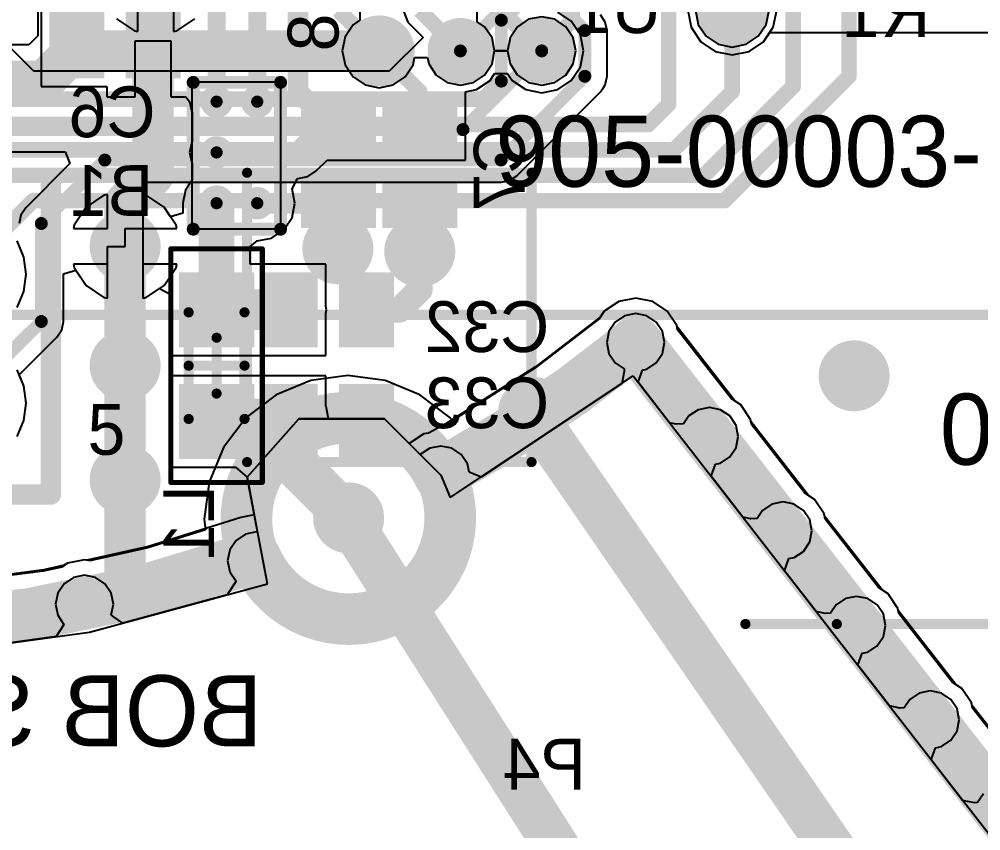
# Model space of a CAD drawing. Header units: millimetres. Extents: x 6 to 417, y 41 to 311.
# Drawn here: x 101.86 to 111.32, y 85.52 to 93.51 of the extents above; entities that cross this region are included whole.
import ezdxf

# ---------------------------------------------------------------- set-up
doc = ezdxf.new("R2010")
doc.units = ezdxf.units.MM
for name, color, linetype in [('BottomLayer', 5, 'Continuous'), ('BottomOverlay', 54, 'Continuous'), ('BottomPaste', 16, 'Continuous'), ('BottomSolder', 6, 'Continuous'), ('DrillDrawing', 1, 'Continuous'), ('KeepOutLayer', 6, 'Continuous'), ('Mechanical1', 6, 'Continuous'), ('Mechanical13', 56, 'Continuous'), ('Mechanical15', 56, 'Continuous'), ('MidLayer1', 16, 'Continuous'), ('MidLayer2', 76, 'Continuous'), ('MultiLayer', 9, 'Continuous'), ('TopLayer', 1, 'Continuous'), ('TopOverlay', 2, 'Continuous'), ('TopSolder', 216, 'Continuous')]:
    doc.layers.add(name, color=color, linetype=linetype)

msp = doc.modelspace()

# ---------------------------------------------------------------- linework, layer by layer
at = {"layer": 'BottomLayer'}
for p, q in [((102.075, 93.6135), (102.075, 92.85)), ((108.4372, 93.6), (108.4705, 93.4325)), ((109.2795, 93.4325), (109.3128, 93.6)), ((107.2912, 93.4913), (107.1576, 93.5806)), ((107.3805, 93.3576), (107.2912, 93.4913)), ((108.4705, 93.4325), (108.5654, 93.2904)), ((109.1846, 93.2904), (109.2795, 93.4325)), ((107.4119, 93.2), (107.3805, 93.3576)), ((103, 92.746), (103, 93.3)), ((103, 93.3), (103.35, 93.3)), ((103.35, 93.3), (103.35, 92.746)), ((108.5654, 93.2904), (108.7075, 93.1955)), ((109.0425, 93.1955), (109.1846, 93.2904)), ((107.3805, 93.0424), (107.4119, 93.2)), ((108.7075, 93.1955), (108.875, 93.1622)), ((108.875, 93.1622), (109.0425, 93.1955)), ((107.2912, 92.9087), (107.3805, 93.0424)), ((106.4912, 92.9087), (106.5365, 92.9764)), ((106.5365, 92.9764), (106.6635, 92.9764)), ((106.6635, 92.9764), (106.7087, 92.9087)), ((102.075, 92.85), (102.721, 92.85)), ((102.721, 92.85), (102.721, 92.746)), ((103.56, 92.8965), (104.43, 92.8965)), ((103.56, 91.4439), (103.56, 92.8965)), ((104.43, 92.8965), (104.43, 91.4439)), ((106.3576, 92.8194), (106.4912, 92.9087)), ((106.7087, 92.9087), (106.8423, 92.8194)), ((107.1576, 92.8194), (107.2912, 92.9087)), ((102.721, 92.746), (103, 92.746)), ((103.35, 92.746), (103.4971, 92.746)), ((103.4971, 92.746), (103.5349, 92.7)), ((106.25, 92.798), (106.3576, 92.8194)), ((106.25, 92.125), (106.25, 92.798)), ((106.8423, 92.8194), (107, 92.7881)), ((107, 92.7881), (107.1576, 92.8194)), ((103.5349, 92.7), (103.5551, 92.5986)), ((103.5551, 92.5986), (103.56, 92.5912)), ((103.56, 92.5912), (103.56, 92.3088)), ((103.5551, 92.3014), (103.5349, 92.2)), ((103.56, 92.3088), (103.5551, 92.3014)), ((103.5349, 92.2), (103.5551, 92.0986)), ((103.5551, 92.0986), (103.56, 92.0912)), ((103.56, 92.0912), (103.56, 91.9258)), ((104.7814, 92.0186), (104.8878, 92.125)), ((104.8878, 92.125), (105.35, 92.125)), ((105.35, 92.125), (105.35, 92.125)), ((105.35, 92.125), (106.25, 92.125)), ((104.6982, 91.963), (104.7814, 92.0186)), ((103.56, 91.9258), (103.4938, 91.8268)), ((104.5429, 91.842), (104.5971, 91.9435)), ((104.5971, 91.9435), (104.6, 91.9435)), ((104.6, 91.9435), (104.6982, 91.963)), ((103.4938, 91.8268), (103.4686, 91.7)), ((104.5711, 91.7), (104.5429, 91.842)), ((102.6919, 91.7775), (102.5154, 91.6596)), ((102.725, 91.784), (102.6919, 91.7775)), ((102.725, 91.45), (102.725, 91.784)), ((103.1081, 91.7775), (103.075, 91.784)), ((103.075, 91.784), (103.075, 91.275)), ((103.2846, 91.6596), (103.1081, 91.7775)), ((102.5154, 91.6596), (102.3975, 91.4831)), ((103.3471, 91.566), (103.2846, 91.6596)), ((103.4686, 91.7), (103.4686, 91.6029)), ((104.5429, 91.558), (104.5711, 91.7)), ((103.4686, 91.6029), (103.3471, 91.566)), ((104.4624, 91.4376), (104.5429, 91.558)), ((102.3975, 91.4831), (102.391, 91.45)), ((102.391, 91.45), (102.725, 91.45)), ((104.43, 91.4439), (103.56, 91.4439)), ((104.342, 91.3571), (104.4624, 91.4376)), ((101.9033, 91.1697), (101.8378, 91.3278)), ((104.1313, 91.2725), (104.2, 91.3289)), ((104.2, 91.3289), (104.342, 91.3571)), ((103.075, 91.275), (103.075, 90.766)), ((104.1313, 91.1), (104.1313, 91.2725)), ((101.9256, 91), (101.9033, 91.1697)), ((102.725, 91.1), (102.391, 91.1)), ((102.391, 91.1), (102.3975, 91.0669)), ((102.3975, 91.0669), (102.5154, 90.8904)), ((102.725, 90.766), (102.725, 91.1)), ((104.875, 91.1), (104.1313, 91.1)), ((104.875, 90.6845), (104.875, 91.1)), ((101.9033, 90.8303), (101.9256, 91)), ((102.5154, 90.8904), (102.6919, 90.7725)), ((103.1081, 90.7725), (103.238, 90.8593)), ((103.238, 90.8593), (103.35, 90.7995)), ((101.8378, 90.6722), (101.9033, 90.8303)), ((102.6919, 90.7725), (102.725, 90.766)), ((103.075, 90.766), (103.1081, 90.7725)), ((103.35, 90.7995), (103.35, 90.2)), ((107.925, 90.7657), (107.7575, 90.7323)), ((108.0925, 90.7323), (107.925, 90.7657)), ((104.8819, 90.65), (104.875, 90.6845)), ((107.7575, 90.7323), (107.6154, 90.6374)), ((108.2346, 90.6374), (108.0925, 90.7323)), ((104.875, 90.6155), (104.8819, 90.65)), ((104.875, 90.2), (104.875, 90.6155)), ((107.5748, 90.5766), (106.9396, 90.0892)), ((107.6154, 90.6374), (107.5748, 90.5766)), ((108.3295, 90.4954), (108.2346, 90.6374)), ((108.3324, 90.4808), (108.3295, 90.4954)), ((108.8999, 89.7522), (108.3324, 90.4808)), ((103.35, 90.2), (104.875, 90.2)), ((101.9033, 89.8997), (101.8378, 90.0578)), ((106.9396, 90.0892), (106.0494, 89.5221)), ((104.875, 90), (103.35, 90)), ((103.35, 90), (103.35, 89.1)), ((104.875, 89.7012), (104.875, 90)), ((101.9256, 89.73), (101.9033, 89.8997)), ((101.9033, 89.5603), (101.9256, 89.73)), ((108.9596, 89.7124), (108.8999, 89.7522)), ((104.8782, 89.6963), (104.875, 89.7012)), ((104.9025, 89.5746), (104.8782, 89.6963)), ((109.0545, 89.5704), (108.9596, 89.7124)), ((101.8378, 89.4022), (101.9033, 89.5603)), ((105.4543, 89.5746), (104.9025, 89.5746)), ((105.6967, 89.3322), (105.4543, 89.5746)), ((109.0589, 89.5482), (109.0545, 89.5704)), ((109.6249, 88.8217), (109.0589, 89.5482)), ((105.8843, 89.4362), (105.8388, 89.4271)), ((106.0494, 89.5221), (105.8843, 89.4362)), ((105.8388, 89.4271), (105.6967, 89.3322)), ((103.35, 89.1), (103.9869, 89.1)), ((103.9869, 89.1), (104.1, 89)), ((104.1, 89), (104.1, 89)), ((104.1, 89), (104.1707, 88.629)), ((109.6845, 88.7818), (109.6249, 88.8217)), ((109.7794, 88.6398), (109.6845, 88.7818)), ((104.0392, 88.6038), (103.1304, 88.3173)), ((104.0395, 88.6029), (104.0392, 88.6038)), ((104.1707, 88.629), (104.0395, 88.6029)), ((109.7838, 88.6176), (109.7794, 88.6398)), ((110.3498, 87.8911), (109.7838, 88.6176)), ((103.1304, 88.3173), (102.5245, 88.1829)), ((102.3009, 88.1334), (102.1002, 88.0889)), ((102.3325, 88.1545), (102.3009, 88.1334)), ((102.5, 88.1878), (102.3325, 88.1545)), ((102.5245, 88.1829), (102.5, 88.1878)), ((102.1002, 88.0889), (101.0541, 87.9512)), ((110.4094, 87.8513), (110.3498, 87.8911)), ((110.5043, 87.7092), (110.4094, 87.8513)), ((110.5087, 87.6871), (110.5043, 87.7092)), ((111.0747, 86.9606), (110.5087, 87.6871)), ((111.1343, 86.9207), (111.0747, 86.9606)), ((111.2292, 86.7787), (111.1343, 86.9207)), ((111.2336, 86.7565), (111.2292, 86.7787)), ((111.7996, 86.03), (111.2336, 86.7565))]:
    msp.add_line(p, q, dxfattribs=at)
for points, const_width in [([(103.8, 92.7), (103.8, 94.3)], 0.1778), ([(104.2, 92.7), (104.2, 94.3)], 0.1778), ([(104.6, 92.8), (104.6, 94.1)], 0.2032), ([(102.4, 93.475), (102.4, 93.9)], 0.2), ([(103.2, 93.475), (103.2, 93.9)], 0.2), ([(105, 93.6), (105.4, 93.2)], 0.1524), ([(105.8, 93.6), (106.2, 93.2)], 0.1524), ([(106.6, 93.6), (107, 93.2)], 0.1524), ([(103.175, 91.975), (103.175, 93.3)], 0.4064), ([(105.4, 93.2), (105.8, 92.8)], 0.1524), ([(104.6, 92.8), (104.853, 92.547)], 0.2032), ([(105.8, 92.45), (105.8, 92.8)], 0.1524), ([(104.853, 92.453), (104.853, 92.547)], 0.15), ([(104.6, 92.2), (104.853, 92.453)], 0.2032), ([(103.8, 92.2), (104.6, 92.2)], 0.2032), ([(102.9, 91.7), (103.175, 91.975)], 0.4064), ([(102.9, 88.05), (102.9, 91.7)], 0.4064), ([(103.8, 90.65), (103.8, 91.7)], 0.35), ([(104.2, 91.7), (105, 91.7)], 0.2032), ([(104.9937, 91.251), (104.9937, 91.726)], 0.2032), ([(105.8, 91.225), (105.8, 91.725)], 0.2032), ([(105.8, 90.85), (105.8, 91.225)], 0.254), ([(105.6, 90.65), (105.8, 90.85)], 0.254), ([(103.95, 90.65), (104.525, 90.65)], 0.4), ([(105.275, 90.65), (105.6, 90.65)], 0.254), ([(107.9251, 90.3334), (112.0993, 84.975)], 0.508), ([(103.8, 89.55), (104.525, 89.55)], 0.45), ([(104.525, 89.175), (104.525, 89.55)], 0.45), ([(104.525, 89.175), (105.1, 88.6)], 0.45)]:
    msp.add_lwpolyline(points, dxfattribs=dict(at, const_width=const_width))
for points, const_width in [([(108.7353, 93.6, 1), (109.0147, 93.6, 1)], 0.2794), ([(102.35, 93.475, 1), (102.45, 93.475, 1)], 0.1), ([(103.0734, 93.3, 1), (103.2766, 93.3, 1)], 0.2032), ([(103.15, 93.475, 1), (103.25, 93.475, 1)], 0.1), ([(105.2603, 93.2, 1), (105.5397, 93.2, 1)], 0.2794), ([(106.073, 93.2, 1), (106.327, 93.2, 1)], 0.254), ([(106.873, 93.2, 1), (107.127, 93.2, 1)], 0.254), ([(105.3619, 93.2, 1), (105.4381, 93.2, 1)], 0.0762), ([(105.3619, 93.2, 1), (105.4381, 93.2, 1)], 0.0762), ([(106.1619, 93.2, 1), (106.2381, 93.2, 1)], 0.0762), ([(106.9619, 93.2, 1), (107.0381, 93.2, 1)], 0.0762), ([(104.5492, 92.8, 1), (104.6508, 92.8, 1)], 0.1016), ([(104.5492, 92.8, 1), (104.6508, 92.8, 1)], 0.1016), ([(105.7619, 92.8, 1), (105.8381, 92.8, 1)], 0.0762), ([(105.7619, 92.8, 1), (105.8381, 92.8, 1)], 0.0762), ([(103.745, 92.7, 1), (103.855, 92.7, 1)], 0.11), ([(103.7555, 92.7, 1), (103.8444, 92.7, 1)], 0.0889), ([(104.145, 92.7, 1), (104.255, 92.7, 1)], 0.11), ([(104.1555, 92.7, 1), (104.2444, 92.7, 1)], 0.0889), ([(104.8022, 92.547, 1), (104.9038, 92.547, 1)], 0.1016), ([(104.8155, 92.547, 1), (104.8905, 92.547, 1)], 0.075), ([(104.8022, 92.453, 1), (104.9038, 92.453, 1)], 0.1016), ([(104.8155, 92.453, 1), (104.8905, 92.453, 1)], 0.075), ([(105.7619, 92.45, 1), (105.8381, 92.45, 1)], 0.0762), ([(103.745, 92.2, 1), (103.855, 92.2, 1)], 0.11), ([(103.7492, 92.2, 1), (103.8508, 92.2, 1)], 0.1016), ([(104.5492, 92.2, 1), (104.6508, 92.2, 1)], 0.1016), ([(104.5492, 92.2, 1), (104.6508, 92.2, 1)], 0.1016), ([(103.0734, 91.975, 1), (103.2766, 91.975, 1)], 0.2032), ([(103.0734, 91.975, 1), (103.2766, 91.975, 1)], 0.2032), ([(102.7984, 91.7, 1), (103.0016, 91.7, 1)], 0.2032), ([(102.7984, 91.7, 1), (103.0016, 91.7, 1)], 0.2032), ([(103.7125, 91.7, 1), (103.8875, 91.7, 1)], 0.175), ([(103.745, 91.7, 1), (103.855, 91.7, 1)], 0.11), ([(104.145, 91.7, 1), (104.255, 91.7, 1)], 0.11), ([(104.1492, 91.7, 1), (104.2508, 91.7, 1)], 0.1016), ([(104.9429, 91.726, 1), (105.0445, 91.726, 1)], 0.1016), ([(104.9492, 91.7, 1), (105.0508, 91.7, 1)], 0.1016), ([(105.7492, 91.725, 1), (105.8508, 91.725, 1)], 0.1016), ([(102.7603, 91.275, 1), (103.0397, 91.275, 1)], 0.2794), ([(104.854, 91.251, 1), (105.1334, 91.251, 1)], 0.2794), ([(105.6603, 91.225, 1), (105.9397, 91.225, 1)], 0.2794), ([(104.9429, 91.251, 1), (105.0445, 91.251, 1)], 0.1016), ([(105.7365, 91.225, 1), (105.8635, 91.225, 1)], 0.127), ([(105.7492, 91.225, 1), (105.8508, 91.225, 1)], 0.1016), ([(105.7365, 90.85, 1), (105.8635, 90.85, 1)], 0.127), ([(105.7365, 90.85, 1), (105.8635, 90.85, 1)], 0.127), ([(103.7125, 90.65, 1), (103.8875, 90.65, 1)], 0.175), ([(103.85, 90.65, 1), (104.05, 90.65, 1)], 0.2), ([(104.425, 90.65, 1), (104.625, 90.65, 1)], 0.2), ([(105.2115, 90.65, 1), (105.3385, 90.65, 1)], 0.127), ([(105.5365, 90.65, 1), (105.6635, 90.65, 1)], 0.127), ([(105.5365, 90.65, 1), (105.6635, 90.65, 1)], 0.127), ([(107.7981, 90.3334, 1), (108.0521, 90.3334, 1)], 0.254), ([(107.8001, 90.3334, 1), (108.0501, 90.3334, 1)], 0.25), ([(102.7603, 90.1, 1), (103.0397, 90.1, 1)], 0.2794), ([(109.9353, 90, 1), (110.2147, 90, 1)], 0.2794), ([(106.7803, 89.6378, 1), (107.0598, 89.6378, 1)], 0.2795), ([(103.6875, 89.55, 1), (103.9125, 89.55, 1)], 0.225), ([(104.4125, 89.55, 1), (104.6375, 89.55, 1)], 0.225), ([(104.4125, 89.55, 1), (104.6375, 89.55, 1)], 0.225), ([(104.4125, 89.175, 1), (104.6375, 89.175, 1)], 0.225), ([(104.4125, 89.175, 1), (104.6375, 89.175, 1)], 0.225), ([(102.7603, 88.975, 1), (103.0397, 88.975, 1)], 0.2794), ([(105.8793, 89.0255, 1), (106.1333, 89.0255, 1)], 0.254), ([(105.8817, 89.0378, 1), (106.1317, 89.0378, 1)], 0.25), ([(104.9602, 88.6, 1), (105.2398, 88.6, 1)], 0.2795), ([(104.9875, 88.6, 1), (105.2125, 88.6, 1)], 0.225), ([(104.0489, 88.2181, 1), (104.3029, 88.2181, 1)], 0.254), ([(104.0667, 88.1802, 1), (104.3207, 88.1802, 1)], 0.254), ([(102.7984, 88.05, 1), (103.0016, 88.05, 1)], 0.2032)]:
    msp.add_lwpolyline(points, format="xyb", close=True, dxfattribs=dict(at, const_width=const_width))
for points, const_width in [([(107.9251, 90.3334, -0.046398), (106.0067, 89.0378)], 0.5), ([(104.1759, 88.2181, -0.258939), (92.2095, 90.2246)], 0.508), ([(106.0063, 89.0255, -1), (104.1937, 88.1802)], 0.508)]:
    msp.add_lwpolyline(points, format="xyb", dxfattribs=dict(at, const_width=const_width))
for points in [[(102.625, 93.6), (102.225, 93.6), (102.625, 93), (102.225, 93)], [(103.375, 93.6), (102.975, 93.6), (103.375, 93), (102.975, 93)], [(105.3, 92.275), (105.3, 92.675), (104.7, 92.275), (104.7, 92.675)], [(106.1, 92.275), (106.1, 92.675), (105.5, 92.275), (105.5, 92.675)], [(105.3, 91.525), (105.3, 91.925), (104.7, 91.525), (104.7, 91.925)], [(106.1, 91.525), (106.1, 91.925), (105.5, 91.525), (105.5, 91.925)], [(103.5, 90.35), (104.1, 90.35), (103.5, 90.95), (104.1, 90.95)], [(104.325, 90.35), (104.725, 90.35), (104.325, 90.95), (104.725, 90.95)], [(105.075, 90.35), (105.475, 90.35), (105.075, 90.95), (105.475, 90.95)], [(103.5, 89.25), (104.1, 89.25), (103.5, 89.85), (104.1, 89.85)], [(104.325, 89.25), (104.725, 89.25), (104.325, 89.85), (104.725, 89.85)], [(105.075, 89.25), (105.475, 89.25), (105.075, 89.85), (105.475, 89.85)]]:
    msp.add_solid(points, dxfattribs=at)
at = {"layer": 'BottomOverlay', "const_width": 0.127}
for points in [[(103.57, 91.4439), (103.57, 92.89)], [(103.57, 92.89), (104.43, 92.89)], [(104.43, 91.4439), (104.43, 92.89)], [(103.57, 91.4439), (104.43, 91.4439)]]:
    msp.add_lwpolyline(points, dxfattribs=at)
at = {"layer": 'BottomOverlay', "const_width": 0.0635}
for points in [[(103.5382, 92.89, 1), (103.6017, 92.89, 1)], [(103.5382, 92.89, 1), (103.6017, 92.89, 1)], [(104.3982, 92.89, 1), (104.4617, 92.89, 1)], [(104.3982, 92.89, 1), (104.4617, 92.89, 1)], [(103.5382, 91.4439, 1), (103.6017, 91.4439, 1)], [(103.5382, 91.4439, 1), (103.6017, 91.4439, 1)], [(104.3982, 91.4439, 1), (104.4617, 91.4439, 1)], [(104.3982, 91.4439, 1), (104.4617, 91.4439, 1)]]:
    msp.add_lwpolyline(points, format="xyb", close=True, dxfattribs=at)
at = {"layer": 'BottomPaste', "const_width": 0.06}
for points in [[(103.77, 92.7, 1), (103.83, 92.7, 1)], [(104.17, 92.7, 1), (104.23, 92.7, 1)], [(103.77, 92.2, 1), (103.83, 92.2, 1)], [(103.77, 91.7, 1), (103.83, 91.7, 1)], [(104.17, 91.7, 1), (104.23, 91.7, 1)]]:
    msp.add_lwpolyline(points, format="xyb", close=True, dxfattribs=at)
at = {"layer": 'BottomPaste'}
for points in [[(102.575, 93.55), (102.275, 93.55), (102.575, 93.05), (102.275, 93.05)], [(103.325, 93.55), (103.025, 93.55), (103.325, 93.05), (103.025, 93.05)], [(105.25, 92.325), (105.25, 92.625), (104.75, 92.325), (104.75, 92.625)], [(106.05, 92.325), (106.05, 92.625), (105.55, 92.325), (105.55, 92.625)], [(105.25, 91.575), (105.25, 91.875), (104.75, 91.575), (104.75, 91.875)], [(106.05, 91.575), (106.05, 91.875), (105.55, 91.575), (105.55, 91.875)], [(103.55, 90.4), (104.05, 90.4), (103.55, 90.9), (104.05, 90.9)], [(104.375, 90.4), (104.675, 90.4), (104.375, 90.9), (104.675, 90.9)], [(105.125, 90.4), (105.425, 90.4), (105.125, 90.9), (105.425, 90.9)], [(103.55, 89.3), (104.05, 89.3), (103.55, 89.8), (104.05, 89.8)], [(104.375, 89.3), (104.675, 89.3), (104.375, 89.8), (104.675, 89.8)], [(105.125, 89.3), (105.425, 89.3), (105.125, 89.8), (105.425, 89.8)]]:
    msp.add_solid(points, dxfattribs=at)
at = {"layer": 'BottomSolder'}
for points, const_width in [([(108.7003, 93.6, 1), (109.0497, 93.6, 1)], 0.3494), ([(105.2253, 93.2, 1), (105.5747, 93.2, 1)], 0.3494), ([(106.038, 93.2, 1), (106.362, 93.2, 1)], 0.324), ([(106.838, 93.2, 1), (107.162, 93.2, 1)], 0.324), ([(103.72, 92.7, 1), (103.88, 92.7, 1)], 0.16), ([(104.12, 92.7, 1), (104.28, 92.7, 1)], 0.16), ([(103.72, 92.2, 1), (103.88, 92.2, 1)], 0.16), ([(103.72, 91.7, 1), (103.88, 91.7, 1)], 0.16), ([(104.12, 91.7, 1), (104.28, 91.7, 1)], 0.16), ([(102.7253, 91.275, 1), (103.0747, 91.275, 1)], 0.3494), ([(104.819, 91.251, 1), (105.1684, 91.251, 1)], 0.3494), ([(105.6253, 91.225, 1), (105.9747, 91.225, 1)], 0.3494), ([(102.7253, 90.1, 1), (103.0747, 90.1, 1)], 0.3494), ([(109.9003, 90, 1), (110.2497, 90, 1)], 0.3494), ([(106.7453, 89.6378, 1), (107.0948, 89.6378, 1)], 0.3495), ([(102.7253, 88.975, 1), (103.0747, 88.975, 1)], 0.3494), ([(104.9253, 88.6, 1), (105.2748, 88.6, 1)], 0.3495)]:
    msp.add_lwpolyline(points, format="xyb", close=True, dxfattribs=dict(at, const_width=const_width))
for points in [[(102.695, 93.67), (102.155, 93.67), (102.695, 92.93), (102.155, 92.93)], [(103.445, 93.67), (102.905, 93.67), (103.445, 92.93), (102.905, 92.93)], [(105.37, 92.205), (105.37, 92.745), (104.63, 92.205), (104.63, 92.745)], [(106.17, 92.205), (106.17, 92.745), (105.43, 92.205), (105.43, 92.745)], [(105.37, 91.455), (105.37, 91.995), (104.63, 91.455), (104.63, 91.995)], [(106.17, 91.455), (106.17, 91.995), (105.43, 91.455), (105.43, 91.995)], [(103.43, 90.28), (104.17, 90.28), (103.43, 91.02), (104.17, 91.02)], [(104.255, 90.28), (104.795, 90.28), (104.255, 91.02), (104.795, 91.02)], [(105.005, 90.28), (105.545, 90.28), (105.005, 91.02), (105.545, 91.02)], [(103.43, 89.18), (104.17, 89.18), (103.43, 89.92), (104.17, 89.92)], [(104.255, 89.18), (104.795, 89.18), (104.255, 89.92), (104.795, 89.92)], [(105.005, 89.18), (105.545, 89.18), (105.005, 89.92), (105.545, 89.92)]]:
    msp.add_solid(points, dxfattribs=at)
at = {"layer": 'DrillDrawing', "const_width": 0.1}
for points in [[(119.9857, 99, -39.996351), (119.9857, 101)], [(119.9819, 99, -39.98872), (119.9819, 101)]]:
    msp.add_lwpolyline(points, format="xyb", dxfattribs=at)
at = {"layer": 'DrillDrawing'}
for points, const_width in [([(108.7988, 93.6, 1), (108.9512, 93.6, 1)], 0.1524), ([(105.3238, 93.2, 1), (105.4762, 93.2, 1)], 0.1524), ([(106.1238, 93.2, 1), (106.2762, 93.2, 1)], 0.1524), ([(106.9238, 93.2, 1), (107.0762, 93.2, 1)], 0.1524), ([(102.8238, 91.275, 1), (102.9762, 91.275, 1)], 0.1524), ([(104.9175, 91.251, 1), (105.0699, 91.251, 1)], 0.1524), ([(105.7238, 91.225, 1), (105.8762, 91.225, 1)], 0.1524), ([(102.8238, 90.1, 1), (102.9762, 90.1, 1)], 0.1524), ([(109.9988, 90, 1), (110.1512, 90, 1)], 0.1524), ([(102.8238, 88.975, 1), (102.9762, 88.975, 1)], 0.1524), ([(108.9801, 87.5549, 1), (109.0301, 87.5549, 1)], 0.05), ([(109.8801, 87.5549, 1), (109.9301, 87.5549, 1)], 0.05), ([(109.8801, 87.5549, 1), (109.9301, 87.5549, 1)], 0.05)]:
    msp.add_lwpolyline(points, format="xyb", close=True, dxfattribs=dict(at, const_width=const_width))
at = {"layer": 'DrillDrawing', "const_width": 0.1}
for points in [[(109.0051, 87.5549), (109.9051, 87.5549)], [(109.9051, 87.5549), (112.4451, 87.5549)]]:
    msp.add_lwpolyline(points, dxfattribs=at)
at = {"layer": 'KeepOutLayer', "const_width": 0.1}
msp.add_lwpolyline([(119.9857, 99, -39.996351), (119.9857, 101)], format="xyb", dxfattribs=at)
at = {"layer": 'Mechanical1', "const_width": 0.1}
for points in [[(104.1, 89.15), (104.1, 92)], [(104.1, 92), (106.9, 92)], [(106.9, 89.15), (106.9, 92)], [(91, 90.6), (112.8, 90.6)], [(104.1, 89.15), (106.9, 89.15)]]:
    msp.add_lwpolyline(points, dxfattribs=at)
at = {"layer": 'Mechanical1', "const_width": 0.05}
for points in [[(104.075, 92, 1), (104.125, 92, 1)], [(104.075, 92, 1), (104.125, 92, 1)], [(106.875, 92, 1), (106.925, 92, 1)], [(106.875, 92, 1), (106.925, 92, 1)], [(104.075, 89.15, 1), (104.125, 89.15, 1)], [(104.075, 89.15, 1), (104.125, 89.15, 1)], [(106.875, 89.15, 1), (106.925, 89.15, 1)], [(106.875, 89.15, 1), (106.925, 89.15, 1)]]:
    msp.add_lwpolyline(points, format="xyb", close=True, dxfattribs=at)
at = {"layer": 'Mechanical13', "const_width": 0.1}
for points in [[(103.525, 90.625), (104.075, 90.625)], [(103.525, 89.575), (103.525, 90.625)], [(104.075, 89.575), (104.075, 90.625)], [(103.525, 89.575), (104.075, 89.575)]]:
    msp.add_lwpolyline(points, dxfattribs=at)
at = {"layer": 'Mechanical13', "const_width": 0.05}
for points in [[(103.5, 90.625, 1), (103.55, 90.625, 1)], [(103.5, 90.625, 1), (103.55, 90.625, 1)], [(104.05, 90.625, 1), (104.1, 90.625, 1)], [(104.05, 90.625, 1), (104.1, 90.625, 1)], [(103.5, 89.575, 1), (103.55, 89.575, 1)], [(103.5, 89.575, 1), (103.55, 89.575, 1)], [(104.05, 89.575, 1), (104.1, 89.575, 1)], [(104.05, 89.575, 1), (104.1, 89.575, 1)]]:
    msp.add_lwpolyline(points, format="xyb", close=True, dxfattribs=at)
at = {"layer": 'Mechanical15'}
for points, const_width in [([(103.35, 91.25), (104.25, 91.25)], 0.05), ([(103.35, 88.95), (103.35, 91.25)], 0.05), ([(104.25, 88.95), (104.25, 91.25)], 0.05), ([(103.8, 89.825), (103.8, 90.375)], 0.1), ([(103.525, 90.1), (104.075, 90.1)], 0.1), ([(103.35, 88.95), (104.25, 88.95)], 0.05)]:
    msp.add_lwpolyline(points, dxfattribs=dict(at, const_width=const_width))
for points, const_width in [([(103.3375, 91.25, 1), (103.3625, 91.25, 1)], 0.025), ([(103.3375, 91.25, 1), (103.3625, 91.25, 1)], 0.025), ([(104.2375, 91.25, 1), (104.2625, 91.25, 1)], 0.025), ([(104.2375, 91.25, 1), (104.2625, 91.25, 1)], 0.025), ([(103.775, 90.375, 1), (103.825, 90.375, 1)], 0.05), ([(103.5, 90.1, 1), (103.55, 90.1, 1)], 0.05), ([(104.05, 90.1, 1), (104.1, 90.1, 1)], 0.05), ([(103.775, 89.825, 1), (103.825, 89.825, 1)], 0.05), ([(103.3375, 88.95, 1), (103.3625, 88.95, 1)], 0.025), ([(103.3375, 88.95, 1), (103.3625, 88.95, 1)], 0.025), ([(104.2375, 88.95, 1), (104.2625, 88.95, 1)], 0.025), ([(104.2375, 88.95, 1), (104.2625, 88.95, 1)], 0.025)]:
    msp.add_lwpolyline(points, format="xyb", close=True, dxfattribs=dict(at, const_width=const_width))
at = {"layer": 'MidLayer1'}
for p, q in [((103.025, 93.391), (103.025, 93.9)), ((103.375, 93.725), (103.375, 93.391)), ((105.2115, 93.6288), (105.2115, 93.5018)), ((106.3656, 93.4865), (106.3656, 93.6135)), ((108.5124, 93.6), (108.54, 93.4613)), ((109.21, 93.4613), (109.2376, 93.6)), ((102.8154, 93.5154), (102.9919, 93.3975)), ((103.4081, 93.3975), (103.5845, 93.5154)), ((106.8711, 93.511), (106.7619, 93.4381)), ((107, 93.5367), (106.8711, 93.511)), ((107.1288, 93.511), (107, 93.5367)), ((107.238, 93.4381), (107.1288, 93.511)), ((105.1436, 93.4564), (105.065, 93.3387)), ((105.2115, 93.5018), (105.1436, 93.4564)), ((106.438, 93.4381), (106.3656, 93.4865)), ((106.511, 93.3288), (106.438, 93.4381)), ((106.7619, 93.4381), (106.6889, 93.3288)), ((107.311, 93.3288), (107.238, 93.4381)), ((108.54, 93.4613), (108.6186, 93.3436)), ((109.1314, 93.3436), (109.21, 93.4613)), ((102.9919, 93.3975), (103.025, 93.391)), ((103.375, 93.391), (103.4081, 93.3975)), ((105.065, 93.3387), (105.0374, 93.2)), ((106.5365, 93.2009), (106.511, 93.3288)), ((106.6889, 93.3288), (106.6635, 93.2009)), ((107.3366, 93.2), (107.311, 93.3288)), ((108.6186, 93.3436), (108.7363, 93.265)), ((109.0137, 93.265), (109.1314, 93.3436)), ((108.7363, 93.265), (108.875, 93.2374)), ((108.875, 93.2374), (109.0137, 93.265)), ((105.0374, 93.2), (105.065, 93.0613)), ((105.7349, 93.0613), (105.7494, 93.134)), ((105.7494, 93.134), (105.8764, 93.134)), ((105.8764, 93.134), (105.8889, 93.0712)), ((106.511, 93.0712), (106.5365, 93.1991)), ((106.6635, 93.2009), (106.5365, 93.2009)), ((106.5365, 93.1991), (106.6635, 93.1991)), ((106.6635, 93.1991), (106.6889, 93.0712)), ((107.311, 93.0712), (107.3366, 93.2)), ((105.065, 93.0613), (105.1436, 92.9436)), ((105.6564, 92.9436), (105.7349, 93.0613)), ((105.8889, 93.0712), (105.9619, 92.9619)), ((106.438, 92.9619), (106.511, 93.0712)), ((106.6889, 93.0712), (106.7619, 92.9619)), ((107.238, 92.9619), (107.311, 93.0712)), ((105.1436, 92.9436), (105.2612, 92.865)), ((105.5387, 92.865), (105.6564, 92.9436)), ((105.9619, 92.9619), (106.0711, 92.889)), ((106.3288, 92.889), (106.438, 92.9619)), ((106.7619, 92.9619), (106.8711, 92.889)), ((107.1288, 92.889), (107.238, 92.9619)), ((105.2612, 92.865), (105.4, 92.8374)), ((105.4, 92.8374), (105.5387, 92.865)), ((106.0711, 92.889), (106.2, 92.8633)), ((106.2, 92.8633), (106.3288, 92.889)), ((106.8711, 92.889), (107, 92.8633)), ((107, 92.8633), (107.1288, 92.889)), ((102.6919, 91.7775), (102.5154, 91.6596)), ((102.725, 91.784), (102.6919, 91.7775)), ((102.725, 91.45), (102.725, 91.784)), ((103.1081, 91.7775), (103.075, 91.784)), ((103.075, 91.784), (103.075, 91.45)), ((103.2846, 91.6596), (103.1081, 91.7775)), ((102.5154, 91.6596), (102.3975, 91.4831)), ((103.4025, 91.4831), (103.2846, 91.6596)), ((102.3975, 91.4831), (102.391, 91.45)), ((102.391, 91.45), (102.725, 91.45)), ((103.075, 91.45), (103.409, 91.45)), ((103.409, 91.45), (103.4025, 91.4831)), ((102.725, 91.1), (102.391, 91.1)), ((102.391, 91.1), (102.3975, 91.0669)), ((102.3975, 91.0669), (102.5154, 90.8904)), ((102.725, 90.766), (102.725, 91.1)), ((103.409, 91.1), (103.075, 91.1)), ((103.075, 91.1), (103.075, 90.766)), ((103.2846, 90.8904), (103.4025, 91.0669)), ((103.4025, 91.0669), (103.409, 91.1)), ((102.5154, 90.8904), (102.6919, 90.7725)), ((103.1081, 90.7725), (103.2846, 90.8904)), ((102.6919, 90.7725), (102.725, 90.766)), ((103.075, 90.766), (103.1081, 90.7725)), ((107.816, 90.591), (107.7236, 90.5293)), ((107.925, 90.6127), (107.816, 90.591)), ((108.034, 90.591), (107.925, 90.6127)), ((108.1264, 90.5293), (108.034, 90.591)), ((107.7236, 90.5293), (107.6618, 90.4369)), ((108.1882, 90.4369), (108.1264, 90.5293)), ((107.6618, 90.4369), (107.6401, 90.3279)), ((108.2099, 90.3279), (108.1882, 90.4369)), ((107.6401, 90.3279), (107.6618, 90.2188)), ((108.1882, 90.2188), (108.2099, 90.3279)), ((107.6618, 90.2188), (107.7236, 90.1264)), ((108.1264, 90.1264), (108.1882, 90.2188)), ((107.7236, 90.1264), (107.8113, 90.0678)), ((108.034, 90.0647), (108.1264, 90.1264)), ((107.8113, 90.0411), (107.7883, 89.9255)), ((107.8113, 90.0678), (107.8113, 90.0411)), ((107.9484, 89.9375), (107.9929, 90.0565)), ((107.9929, 90.0565), (108.034, 90.0647)), ((107.7883, 89.9255), (106.4029, 89.0019)), ((108.2588, 89.5373), (107.9484, 89.9375)), ((108.541, 89.666), (108.4486, 89.6042)), ((108.65, 89.6877), (108.541, 89.666)), ((108.759, 89.666), (108.65, 89.6877)), ((108.8514, 89.6042), (108.759, 89.666)), ((104.6082, 89.5746), (104.1, 89)), ((105.4543, 89.5746), (104.6082, 89.5746)), ((105.8049, 89.2241), (105.4543, 89.5746)), ((108.3229, 89.5245), (108.2588, 89.5373)), ((108.4486, 89.6042), (108.3971, 89.5272)), ((108.9132, 89.5118), (108.8514, 89.6042)), ((108.3971, 89.5272), (108.3229, 89.5245)), ((108.9349, 89.4028), (108.9132, 89.5118)), ((108.9132, 89.2938), (108.9349, 89.4028)), ((105.8973, 89.2858), (105.8049, 89.2241)), ((106.0063, 89.3075), (105.8973, 89.2858)), ((106.1153, 89.2858), (106.0063, 89.3075)), ((106.2077, 89.2241), (106.1153, 89.2858)), ((108.8514, 89.2014), (108.9132, 89.2938)), ((106.2695, 89.1316), (106.2077, 89.2241)), ((108.759, 89.1396), (108.8514, 89.2014)), ((106.2856, 89.0506), (106.2695, 89.1316)), ((108.6668, 89.0111), (108.7113, 89.1301)), ((108.7113, 89.1301), (108.759, 89.1396)), ((104.1, 89), (104.201, 88.4695)), ((106.4029, 89.0019), (106.2856, 89.0506)), ((108.9799, 88.6075), (108.6668, 89.0111)), ((109.2659, 88.7354), (109.1735, 88.6737)), ((109.3749, 88.7571), (109.2659, 88.7354)), ((109.4839, 88.7354), (109.3749, 88.7571)), ((109.5763, 88.6737), (109.4839, 88.7354)), ((109.0572, 88.5921), (108.9799, 88.6075)), ((109.1205, 88.5943), (109.0572, 88.5921)), ((109.1735, 88.6737), (109.1205, 88.5943)), ((109.6381, 88.5813), (109.5763, 88.6737)), ((109.6598, 88.4723), (109.6381, 88.5813)), ((104.0847, 88.4406), (103.9923, 88.3788)), ((104.1937, 88.4623), (104.0847, 88.4406)), ((104.201, 88.4695), (104.1937, 88.4623)), ((109.6381, 88.3632), (109.6598, 88.4723)), ((103.9923, 88.3788), (103.9305, 88.2864)), ((109.5763, 88.2708), (109.6381, 88.3632)), ((103.9305, 88.2864), (103.9088, 88.1774)), ((109.4334, 88.199), (109.4839, 88.2091)), ((109.4839, 88.2091), (109.5763, 88.2708)), ((103.9088, 88.1774), (103.9305, 88.0684)), ((109.3889, 88.08), (109.4334, 88.199)), ((102.5, 88.0349), (102.391, 88.0132)), ((102.609, 88.0132), (102.5, 88.0349)), ((103.9305, 88.0684), (103.9923, 87.9759)), ((109.7009, 87.6777), (109.3889, 88.08)), ((102.2986, 87.9514), (102.2368, 87.859)), ((102.391, 88.0132), (102.2986, 87.9514)), ((102.7014, 87.9514), (102.609, 88.0132)), ((102.7632, 87.859), (102.7014, 87.9514)), ((103.9923, 87.9759), (103.9029, 87.8422)), ((102.2368, 87.859), (102.2151, 87.75)), ((102.7849, 87.75), (102.7632, 87.859)), ((103.9029, 87.8422), (102.8783, 87.5641)), ((110.0998, 87.8266), (109.9908, 87.8049)), ((110.2088, 87.8049), (110.0998, 87.8266)), ((102.2151, 87.75), (102.2368, 87.641)), ((102.764, 87.6449), (102.7849, 87.75)), ((109.8984, 87.7431), (109.8439, 87.6615)), ((109.9908, 87.8049), (109.8984, 87.7431)), ((110.3013, 87.7431), (110.2088, 87.8049)), ((110.363, 87.6507), (110.3013, 87.7431)), ((102.2368, 87.641), (102.2977, 87.5498)), ((102.7807, 87.6293), (102.764, 87.6449)), ((109.7915, 87.6597), (109.7009, 87.6777)), ((109.8439, 87.6615), (109.7915, 87.6597)), ((110.3847, 87.5417), (110.363, 87.6507)), ((102.2943, 87.5422), (102.2197, 87.4306)), ((102.2977, 87.5498), (102.2943, 87.5422)), ((102.8783, 87.5641), (102.7807, 87.6293)), ((110.363, 87.4327), (110.3847, 87.5417)), ((102.2197, 87.4306), (101.1952, 87.293)), ((110.3013, 87.3403), (110.363, 87.4327)), ((110.111, 87.1489), (110.1555, 87.2679)), ((110.1555, 87.2679), (110.2088, 87.2785)), ((110.2088, 87.2785), (110.3013, 87.3403)), ((110.422, 86.7479), (110.111, 87.1489)), ((110.8247, 86.896), (110.7157, 86.8743)), ((110.9338, 86.8743), (110.8247, 86.896)), ((110.6233, 86.8126), (110.5673, 86.7287)), ((110.7157, 86.8743), (110.6233, 86.8126)), ((111.0262, 86.8126), (110.9338, 86.8743)), ((111.0879, 86.7201), (111.0262, 86.8126)), ((110.5258, 86.7273), (110.422, 86.7479)), ((110.5673, 86.7287), (110.5258, 86.7273)), ((111.1096, 86.6111), (111.0879, 86.7201)), ((111.0879, 86.5021), (111.1096, 86.6111)), ((111.0262, 86.4097), (111.0879, 86.5021)), ((110.9338, 86.3479), (111.0262, 86.4097)), ((110.8331, 86.2178), (110.8775, 86.3368)), ((110.8775, 86.3368), (110.9338, 86.3479)), ((111.1431, 85.8181), (110.8331, 86.2178)), ((111.3482, 85.882), (111.2907, 85.7959)), ((111.2601, 85.7948), (111.1431, 85.8181)), ((111.2907, 85.7959), (111.2601, 85.7948))]:
    msp.add_line(p, q, dxfattribs=at)
for points, const_width in [([(108.7353, 93.6, 1), (109.0147, 93.6, 1)], 0.2794), ([(105.2603, 93.2, 1), (105.5397, 93.2, 1)], 0.2794), ([(106.073, 93.2, 1), (106.327, 93.2, 1)], 0.254), ([(106.873, 93.2, 1), (107.127, 93.2, 1)], 0.254), ([(102.7603, 91.275, 1), (103.0397, 91.275, 1)], 0.2794), ([(104.854, 91.251, 1), (105.1334, 91.251, 1)], 0.2794), ([(105.6603, 91.225, 1), (105.9397, 91.225, 1)], 0.2794), ([(102.7603, 90.1, 1), (103.0397, 90.1, 1)], 0.2794), ([(109.9353, 90, 1), (110.2147, 90, 1)], 0.2794), ([(106.7803, 89.6378, 1), (107.0598, 89.6378, 1)], 0.2795), ([(102.7603, 88.975, 1), (103.0397, 88.975, 1)], 0.2794), ([(104.9602, 88.6, 1), (105.2398, 88.6, 1)], 0.2795)]:
    msp.add_lwpolyline(points, format="xyb", close=True, dxfattribs=dict(at, const_width=const_width))
at = {"layer": 'MidLayer2'}
for p, q in [((105.635, 93.6), (105.6833, 93.4834)), ((102, 93), (101.5, 93.5)), ((105.6833, 93.4834), (105.8333, 93.3333)), ((105.8333, 93.3333), (105.5, 93)), ((105.5, 93), (102, 93))]:
    msp.add_line(p, q, dxfattribs=at)
for points, const_width in [([(107.3, 93.5), (107.3, 100.784)], 0.1524), ([(110.025, 92.95), (110.025, 94.775)], 0.1524), ([(109.475, 92.85), (109.475, 94.55)], 0.1524), ([(108.25, 92.675), (108.25, 94.375)], 0.1524), ([(106.6025, 93.5025), (107, 93.9)], 0.1524), ([(105.8, 93.6), (106.2, 93.2)], 0.1524), ([(108.875, 92.8), (108.875, 93.6)], 0.1524), ([(106.6025, 92.9025), (106.6025, 93.5025)], 0.127), ([(107, 93.2), (107.3, 93.5)], 0.1524), ([(106.425, 92.725), (106.6025, 92.9025)], 0.1524), ([(108.8, 91.725), (110.025, 92.95)], 0.1524), ([(108.3, 92.225), (108.875, 92.8)], 0.1524), ([(108.6, 91.975), (109.475, 92.85)], 0.1524), ([(98.575, 92.725), (106.425, 92.725)], 0.1524), ([(108.05, 92.475), (108.25, 92.675)], 0.1524), ([(98.65, 92.475), (108.05, 92.475)], 0.1524), ([(98.85, 92.225), (108.3, 92.225)], 0.1524), ([(99.705, 91.975), (108.6, 91.975)], 0.1524), ([(101.27, 91), (101.995, 91.725)], 0.1524), ([(101.995, 91.725), (108.8, 91.725)], 0.1524)]:
    msp.add_lwpolyline(points, dxfattribs=dict(at, const_width=const_width))
for points, const_width in [([(108.7353, 93.6, 1), (109.0147, 93.6, 1)], 0.2794), ([(106.5644, 93.5025, 1), (106.6406, 93.5025, 1)], 0.0762), ([(106.5707, 93.5025, 1), (106.6342, 93.5025, 1)], 0.0635), ([(107.2619, 93.5, 1), (107.3381, 93.5, 1)], 0.0762), ([(107.2619, 93.5, 1), (107.3381, 93.5, 1)], 0.0762), ([(105.2603, 93.2, 1), (105.5397, 93.2, 1)], 0.2794), ([(106.073, 93.2, 1), (106.327, 93.2, 1)], 0.254), ([(106.873, 93.2, 1), (107.127, 93.2, 1)], 0.254), ([(106.1619, 93.2, 1), (106.2381, 93.2, 1)], 0.0762), ([(106.9619, 93.2, 1), (107.0381, 93.2, 1)], 0.0762), ([(106.5644, 92.9025, 1), (106.6406, 92.9025, 1)], 0.0762), ([(106.5707, 92.9025, 1), (106.6342, 92.9025, 1)], 0.0635), ([(109.9869, 92.95, 1), (110.0631, 92.95, 1)], 0.0762), ([(109.9869, 92.95, 1), (110.0631, 92.95, 1)], 0.0762), ([(108.8369, 92.8, 1), (108.9131, 92.8, 1)], 0.0762), ([(108.8369, 92.8, 1), (108.9131, 92.8, 1)], 0.0762), ([(109.4369, 92.85, 1), (109.5131, 92.85, 1)], 0.0762), ([(109.4369, 92.85, 1), (109.5131, 92.85, 1)], 0.0762), ([(106.3869, 92.725, 1), (106.4631, 92.725, 1)], 0.0762), ([(106.3869, 92.725, 1), (106.4631, 92.725, 1)], 0.0762), ([(108.2119, 92.675, 1), (108.2881, 92.675, 1)], 0.0762), ([(108.2119, 92.675, 1), (108.2881, 92.675, 1)], 0.0762), ([(108.0119, 92.475, 1), (108.0881, 92.475, 1)], 0.0762), ([(108.0119, 92.475, 1), (108.0881, 92.475, 1)], 0.0762), ([(108.2619, 92.225, 1), (108.3381, 92.225, 1)], 0.0762), ([(108.2619, 92.225, 1), (108.3381, 92.225, 1)], 0.0762), ([(108.5619, 91.975, 1), (108.6381, 91.975, 1)], 0.0762), ([(108.5619, 91.975, 1), (108.6381, 91.975, 1)], 0.0762), ([(101.9569, 91.725, 1), (102.0331, 91.725, 1)], 0.0762), ([(101.9569, 91.725, 1), (102.0331, 91.725, 1)], 0.0762), ([(108.7619, 91.725, 1), (108.8381, 91.725, 1)], 0.0762), ([(108.7619, 91.725, 1), (108.8381, 91.725, 1)], 0.0762), ([(102.7603, 91.275, 1), (103.0397, 91.275, 1)], 0.2794), ([(104.854, 91.251, 1), (105.1334, 91.251, 1)], 0.2794), ([(105.6603, 91.225, 1), (105.9397, 91.225, 1)], 0.2794), ([(102.7603, 90.1, 1), (103.0397, 90.1, 1)], 0.2794), ([(109.9353, 90, 1), (110.2147, 90, 1)], 0.2794), ([(106.7803, 89.6378, 1), (107.0598, 89.6378, 1)], 0.2795), ([(102.7603, 88.975, 1), (103.0397, 88.975, 1)], 0.2794), ([(104.9602, 88.6, 1), (105.2398, 88.6, 1)], 0.2795)]:
    msp.add_lwpolyline(points, format="xyb", close=True, dxfattribs=dict(at, const_width=const_width))
at = {"layer": 'MultiLayer'}
for p, q in [((106.1, 88.8), (107.9, 90)), ((107.9, 90), (112.65, 83.875)), ((104.1, 89), (104.6082, 89.5746)), ((104.6082, 89.5746), (105.4543, 89.5746)), ((105.4543, 89.5746), (106.0063, 89.0226)), ((104.3, 87.95), (104.1, 89)), ((106.0063, 89.0226), (106.1, 88.8)), ((102.55, 87.475), (104.3, 87.95)), ((100.875, 87.25), (102.55, 87.475))]:
    msp.add_line(p, q, dxfattribs=at)
for points, const_width in [([(108.7353, 93.6, 1), (109.0147, 93.6, 1)], 0.2794), ([(105.2603, 93.2, 1), (105.5397, 93.2, 1)], 0.2794), ([(106.073, 93.2, 1), (106.327, 93.2, 1)], 0.254), ([(106.873, 93.2, 1), (107.127, 93.2, 1)], 0.254), ([(102.7603, 91.275, 1), (103.0397, 91.275, 1)], 0.2794), ([(104.854, 91.251, 1), (105.1334, 91.251, 1)], 0.2794), ([(105.6603, 91.225, 1), (105.9397, 91.225, 1)], 0.2794), ([(102.7603, 90.1, 1), (103.0397, 90.1, 1)], 0.2794), ([(109.9353, 90, 1), (110.2147, 90, 1)], 0.2794), ([(106.7803, 89.6378, 1), (107.0598, 89.6378, 1)], 0.2795), ([(102.7603, 88.975, 1), (103.0397, 88.975, 1)], 0.2794), ([(104.9602, 88.6, 1), (105.2398, 88.6, 1)], 0.2795)]:
    msp.add_lwpolyline(points, format="xyb", close=True, dxfattribs=dict(at, const_width=const_width))
at = {"layer": 'TopLayer'}
for p, q in [((102.0399, 93.666), (102.0399, 93.3492)), ((108.4372, 93.6), (108.4705, 93.4325)), ((107.6261, 93.4833), (107.5789, 93.5539)), ((107.6427, 93.4), (107.6261, 93.4833)), ((108.4705, 93.4325), (108.5654, 93.2904)), ((102.0399, 93.3492), (101.9508, 93.2601)), ((107.6427, 92.95), (107.6427, 93.4)), ((109.1846, 93.2904), (109.246, 93.3823)), ((109.246, 93.3823), (111.575, 93.3823)), ((101.9508, 93.2601), (98.275, 93.2601)), ((108.5654, 93.2904), (108.7075, 93.1955)), ((109.0425, 93.1955), (109.1846, 93.2904)), ((108.7075, 93.1955), (108.875, 93.1622)), ((108.875, 93.1622), (109.0425, 93.1955)), ((107.6261, 92.8667), (107.6427, 92.95)), ((107.6072, 92.8384), (107.6261, 92.8667)), ((106.7539, 91.9711), (107.5789, 92.7961)), ((107.5789, 92.7961), (107.6072, 92.8384)), ((98.8402, 92.2073), (102.3085, 92.2073)), ((102.3085, 92.2073), (102.3571, 92.09)), ((102.3571, 92.09), (101.9211, 91.6539)), ((103.0906, 91.7809), (103.1031, 91.9073)), ((103.1031, 91.9073), (106.6, 91.9073)), ((106.6, 91.9073), (106.6833, 91.9239)), ((106.6833, 91.9239), (106.7539, 91.9711)), ((103.1081, 91.7775), (103.0906, 91.7809)), ((103.2846, 91.6596), (103.1081, 91.7775)), ((101.9211, 91.6539), (101.8739, 91.5833)), ((103.4025, 91.4831), (103.2846, 91.6596)), ((101.8739, 91.5833), (101.8573, 91.5)), ((102.9, 91.275), (102.9, 91.45)), ((102.9, 91.45), (103.409, 91.45)), ((103.409, 91.45), (103.4025, 91.4831)), ((102.725, 90.766), (102.725, 91.275)), ((102.725, 91.275), (102.9, 91.275)), ((103.409, 91.1), (103.075, 91.1)), ((103.075, 91.1), (103.075, 90.766)), ((103.2846, 90.8904), (103.4025, 91.0669)), ((103.4025, 91.0669), (103.409, 91.1)), ((102.2927, 91.0051), (102.4142, 91.0419)), ((102.2927, 90.535), (102.2927, 91.0051)), ((102.4142, 91.0419), (102.5154, 90.8904)), ((102.5154, 90.8904), (102.6919, 90.7725)), ((103.1081, 90.7725), (103.2846, 90.8904)), ((102.6919, 90.7725), (102.725, 90.766)), ((103.075, 90.766), (103.1081, 90.7725)), ((107.925, 90.7657), (107.7575, 90.7323)), ((108.0925, 90.7323), (107.925, 90.7657)), ((107.7575, 90.7323), (107.6154, 90.6374)), ((108.2346, 90.6374), (108.0925, 90.7323)), ((107.6154, 90.6374), (107.5643, 90.5609)), ((108.3295, 90.4954), (108.2346, 90.6374)), ((102.2761, 90.4517), (102.2927, 90.535)), ((107.5643, 90.5609), (106.9329, 90.0764)), ((108.3381, 90.4521), (108.3295, 90.4954)), ((101.8577, 90.0098), (102.2289, 90.3811)), ((102.2289, 90.3811), (102.2761, 90.4517)), ((108.8652, 89.7755), (108.3381, 90.4521)), ((101.9033, 89.8997), (101.8577, 90.0098)), ((105.0933, 90.0033), (104.7268, 89.9551)), ((105.4598, 89.9551), (105.0933, 90.0033)), ((106.9329, 90.0764), (106.7647, 89.9693)), ((104.7268, 89.9551), (104.3853, 89.8136)), ((105.8014, 89.8136), (105.4598, 89.9551)), ((106.6966, 89.9399), (106.6606, 89.9029)), ((106.7647, 89.9693), (106.6966, 89.9399)), ((101.9256, 89.73), (101.9033, 89.8997)), ((104.3853, 89.8136), (104.092, 89.5885)), ((106.0947, 89.5885), (105.8014, 89.8136)), ((106.6606, 89.9029), (106.1184, 89.5576)), ((101.9033, 89.5603), (101.9256, 89.73)), ((108.9596, 89.7124), (108.8652, 89.7755)), ((109.0545, 89.5704), (108.9596, 89.7124)), ((101.8378, 89.4022), (101.9033, 89.5603)), ((104.092, 89.5885), (103.8669, 89.2953)), ((106.1184, 89.5576), (106.0947, 89.5885)), ((109.0646, 89.5195), (109.0545, 89.5704)), ((109.5901, 88.8449), (109.0646, 89.5195)), ((103.8669, 89.2953), (103.7255, 88.9537)), ((103.7255, 88.9537), (103.6772, 88.5872)), ((109.6845, 88.7818), (109.5901, 88.8449)), ((109.7794, 88.6398), (109.6845, 88.7818)), ((103.6772, 88.5872), (103.6909, 88.4833)), ((109.7895, 88.5889), (109.7794, 88.6398)), ((110.315, 87.9143), (109.7895, 88.5889)), ((103.6909, 88.4833), (103.1237, 88.3045)), ((103.1237, 88.3045), (102.5514, 88.1776)), ((102.2755, 88.1164), (102.0936, 88.0761)), ((102.3325, 88.1545), (102.2755, 88.1164)), ((102.5, 88.1878), (102.3325, 88.1545)), ((102.5514, 88.1776), (102.5, 88.1878)), ((102.0936, 88.0761), (101.0475, 87.9384)), ((110.4094, 87.8513), (110.315, 87.9143)), ((110.5043, 87.7092), (110.4094, 87.8513)), ((110.5144, 87.6584), (110.5043, 87.7092)), ((111.0399, 86.9838), (110.5144, 87.6584)), ((111.1343, 86.9207), (111.0399, 86.9838)), ((111.2292, 86.7787), (111.1343, 86.9207)), ((111.2393, 86.7278), (111.2292, 86.7787)), ((111.7648, 86.0532), (111.2393, 86.7278))]:
    msp.add_line(p, q, dxfattribs=at)
for points, const_width in [([(102.4, 93.2), (102.4, 93.9)], 0.4064), ([(106.2, 93.2), (106.65, 93.65)], 0.127), ([(107.175, 93.65), (107.425, 93.4)], 0.127), ([(107.425, 92.95), (107.425, 93.4)], 0.127), ([(102.1, 92.9), (102.4, 93.2)], 0.4064), ([(102.4, 93.2), (105.4, 93.2)], 0.4064), ([(106.225, 92.425), (107, 93.2)], 0.127), ([(98.275, 92.9), (102.1, 92.9)], 0.4064), ([(106.6, 92.125), (107.425, 92.95)], 0.127), ([(98.75, 92.425), (106.225, 92.425)], 0.127), ([(102.075, 91.5), (102.7, 92.125)], 0.127), ([(102.7, 92.125), (106.6, 92.125)], 0.127), ([(102.075, 90.535), (102.075, 91.5)], 0.127), ([(101.27, 89.73), (102.075, 90.535)], 0.127), ([(107.9184, 90.3206), (112.0926, 84.9622)], 0.508), ([(106.9134, 89.625), (110.3384, 84.65)], 0.45), ([(105.0933, 88.5872), (108.3514, 83.4674)], 0.45)]:
    msp.add_lwpolyline(points, dxfattribs=dict(at, const_width=const_width))
for points, const_width in [([(108.7353, 93.6, 1), (109.0147, 93.6, 1)], 0.2794), ([(105.2603, 93.2, 1), (105.5397, 93.2, 1)], 0.2794), ([(106.073, 93.2, 1), (106.327, 93.2, 1)], 0.254), ([(106.873, 93.2, 1), (107.127, 93.2, 1)], 0.254), ([(107.3932, 93.4, 1), (107.4567, 93.4, 1)], 0.0635), ([(107.3932, 93.4, 1), (107.4567, 93.4, 1)], 0.0635), ([(102.2984, 93.2, 1), (102.5016, 93.2, 1)], 0.2032), ([(102.2984, 93.2, 1), (102.5016, 93.2, 1)], 0.2032), ([(102.2984, 93.2, 1), (102.5016, 93.2, 1)], 0.2032), ([(105.2984, 93.2, 1), (105.5016, 93.2, 1)], 0.2032), ([(106.1682, 93.2, 1), (106.2317, 93.2, 1)], 0.0635), ([(106.9682, 93.2, 1), (107.0317, 93.2, 1)], 0.0635), ([(101.9984, 92.9, 1), (102.2016, 92.9, 1)], 0.2032), ([(101.9984, 92.9, 1), (102.2016, 92.9, 1)], 0.2032), ([(107.3932, 92.95, 1), (107.4567, 92.95, 1)], 0.0635), ([(107.3932, 92.95, 1), (107.4567, 92.95, 1)], 0.0635), ([(106.1932, 92.425, 1), (106.2567, 92.425, 1)], 0.0635), ([(106.1932, 92.425, 1), (106.2567, 92.425, 1)], 0.0635), ([(102.6683, 92.125, 1), (102.7318, 92.125, 1)], 0.0635), ([(102.6683, 92.125, 1), (102.7318, 92.125, 1)], 0.0635), ([(106.5683, 92.125, 1), (106.6318, 92.125, 1)], 0.0635), ([(106.5683, 92.125, 1), (106.6318, 92.125, 1)], 0.0635), ([(102.0433, 91.5, 1), (102.1068, 91.5, 1)], 0.0635), ([(102.0433, 91.5, 1), (102.1068, 91.5, 1)], 0.0635), ([(102.7603, 91.275, 1), (103.0397, 91.275, 1)], 0.2794), ([(104.854, 91.251, 1), (105.1334, 91.251, 1)], 0.2794), ([(105.6603, 91.225, 1), (105.9397, 91.225, 1)], 0.2794), ([(102.0433, 90.535, 1), (102.1068, 90.535, 1)], 0.0635), ([(102.0433, 90.535, 1), (102.1068, 90.535, 1)], 0.0635), ([(107.7914, 90.3206, 1), (108.0454, 90.3206, 1)], 0.254), ([(107.7934, 90.3206, 1), (108.0434, 90.3206, 1)], 0.25), ([(102.7603, 90.1, 1), (103.0397, 90.1, 1)], 0.2794), ([(109.9353, 90, 1), (110.2147, 90, 1)], 0.2794), ([(106.7803, 89.6378, 1), (107.0598, 89.6378, 1)], 0.2795), ([(106.8009, 89.625, 1), (107.0259, 89.625, 1)], 0.225), ([(102.7603, 88.975, 1), (103.0397, 88.975, 1)], 0.2794), ([(105.8726, 89.0098, 1), (106.1266, 89.0098, 1)], 0.254), ([(105.875, 89.025, 1), (106.125, 89.025, 1)], 0.25), ([(104.9602, 88.6, 1), (105.2398, 88.6, 1)], 0.2795), ([(104.9808, 88.5872, 1), (105.2058, 88.5872, 1)], 0.225), ([(104.0422, 88.2053, 1), (104.2962, 88.2053, 1)], 0.254), ([(104.06, 88.1646, 1), (104.314, 88.1646, 1)], 0.254)]:
    msp.add_lwpolyline(points, format="xyb", close=True, dxfattribs=dict(at, const_width=const_width))
for points, const_width in [([(107.9184, 90.3206, -0.046398), (106, 89.025)], 0.5), ([(104.1692, 88.2053, -0.258939), (92.2028, 90.2118)], 0.508), ([(104.187, 88.1646, -1), (105.9996, 89.0098)], 0.508)]:
    msp.add_lwpolyline(points, format="xyb", dxfattribs=dict(at, const_width=const_width))
at = {"layer": 'TopOverlay', "const_width": 0.2}
for points in [[(102.17, 88.83), (102.17, 91.9)], [(97.83, 88.83), (102.17, 88.83)]]:
    msp.add_lwpolyline(points, dxfattribs=at)
at = {"layer": 'TopOverlay', "const_width": 0.1}
for points in [[(102.12, 91.9, 1), (102.22, 91.9, 1)], [(102.12, 88.83, 1), (102.22, 88.83, 1)], [(102.12, 88.83, 1), (102.22, 88.83, 1)]]:
    msp.add_lwpolyline(points, format="xyb", close=True, dxfattribs=at)
at = {"layer": 'TopSolder'}
for points, const_width in [([(108.7003, 93.6, 1), (109.0497, 93.6, 1)], 0.3494), ([(105.2253, 93.2, 1), (105.5747, 93.2, 1)], 0.3494), ([(106.038, 93.2, 1), (106.362, 93.2, 1)], 0.324), ([(106.838, 93.2, 1), (107.162, 93.2, 1)], 0.324), ([(102.7253, 91.275, 1), (103.0747, 91.275, 1)], 0.3494), ([(104.819, 91.251, 1), (105.1684, 91.251, 1)], 0.3494), ([(105.6253, 91.225, 1), (105.9747, 91.225, 1)], 0.3494), ([(102.7253, 90.1, 1), (103.0747, 90.1, 1)], 0.3494), ([(109.9003, 90, 1), (110.2497, 90, 1)], 0.3494), ([(106.7453, 89.6378, 1), (107.0948, 89.6378, 1)], 0.3495), ([(102.7253, 88.975, 1), (103.0747, 88.975, 1)], 0.3494), ([(104.9253, 88.6, 1), (105.2748, 88.6, 1)], 0.3495)]:
    msp.add_lwpolyline(points, format="xyb", close=True, dxfattribs=dict(at, const_width=const_width))

# ---------------------------------------------------------------- texts
at = {"layer": 'BottomOverlay', "text_generation_flag": 2}
for s, height, rotation, p in [('C8', 0.5, 90, (105, 94.05)), ('U1', 0.5, 360, (108.175, 93.375)), ('R1', 0.5, 360, (110.825, 93.3381)), ('C6', 0.5, 360, (103.2, 92.35)), ('C7', 0.5, 90, (106.8316, 92.475)), ('B1', 0.5, 360, (103.175, 91.575)), ('C32', 0.5, 360, (107.075, 90.2339)), ('C33', 0.5, 360, (107.075, 89.4839)), ('L1', 0.5, 90, (103.775, 88.925)), ('BOB SIGNALS:', 0.700001, 360, (104.25, 86.35)), ('P4', 0.5, 360, (107.4345, 85.925))]:
    msp.add_text(s, height=height, rotation=rotation, dxfattribs=at).set_placement(p)
at = {"layer": 'TopOverlay'}
for s, height, p in [('905-00003-EVT3', 0.700001, (106.5439, 91.8621)), ('09/29/14', 0.7, (110.9189, 89.1243)), ('5', 0.5, (102.53, 89.222))]:
    msp.add_text(s, height=height, rotation=360, dxfattribs=at).set_placement(p)

doc.saveas('drawing.dxf')
